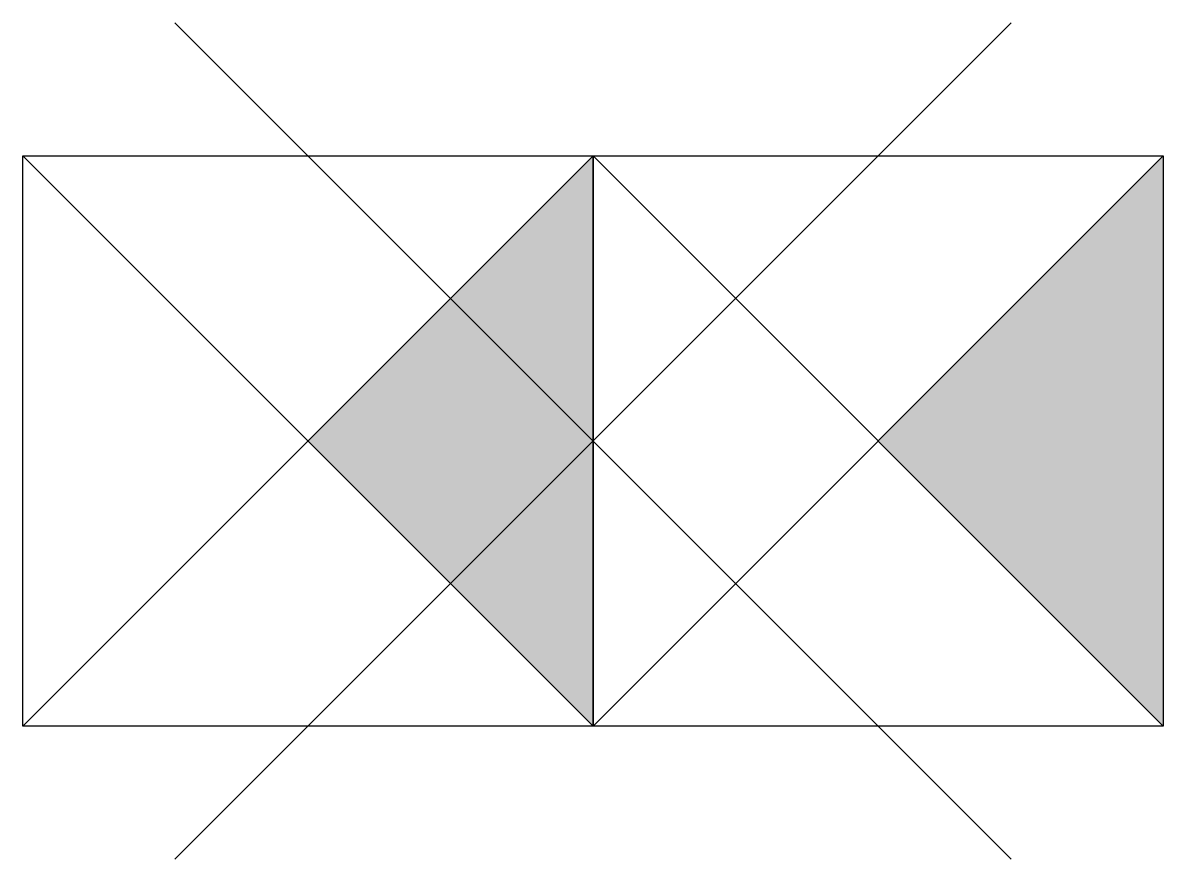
# Model space of a CAD drawing. Extents: x -7.5 to 7.5, y -5.5 to 5.5.
import ezdxf

# ---------------------------------------------------------------- set-up
doc = ezdxf.new("R2010")
doc.units = 0

msp = doc.modelspace()

# ---------------------------------------------------------------- hatches: boundary and pattern name
for points in [[(0, 3.75), (-3.75, 0), (0, -3.75)], [(0, 3.75), (-3.75, 0), (0, -3.75)], [(7.5, 3.75), (3.75, 0), (7.5, -3.75)], [(7.5, 3.75), (3.75, 0), (7.5, -3.75)]]:
    msp.add_hatch(color=256).paths.add_polyline_path(points)

# ---------------------------------------------------------------- linework, layer by layer
for p, q in [((-7.5, 3.75), (0, -3.75)), ((0, 3.75), (-7.5, -3.75)), ((0, 3.75), (7.5, -3.75)), ((7.5, 3.75), (0, -3.75))]:
    msp.add_line(p, q)
for points in [[(5.5, 5.5), (-5.5, -5.5)], [(-5.5, 5.5), (5.5, -5.5)]]:
    msp.add_lwpolyline(points)
at = {"flags": 128}
for points in [[(-7.5, 3.75), (0, 3.75), (0, -3.75), (-7.5, -3.75)], [(0, 3.75), (7.5, 3.75), (7.5, -3.75), (0, -3.75)]]:
    msp.add_lwpolyline(points, close=True, dxfattribs=at)

doc.saveas('drawing.dxf')
